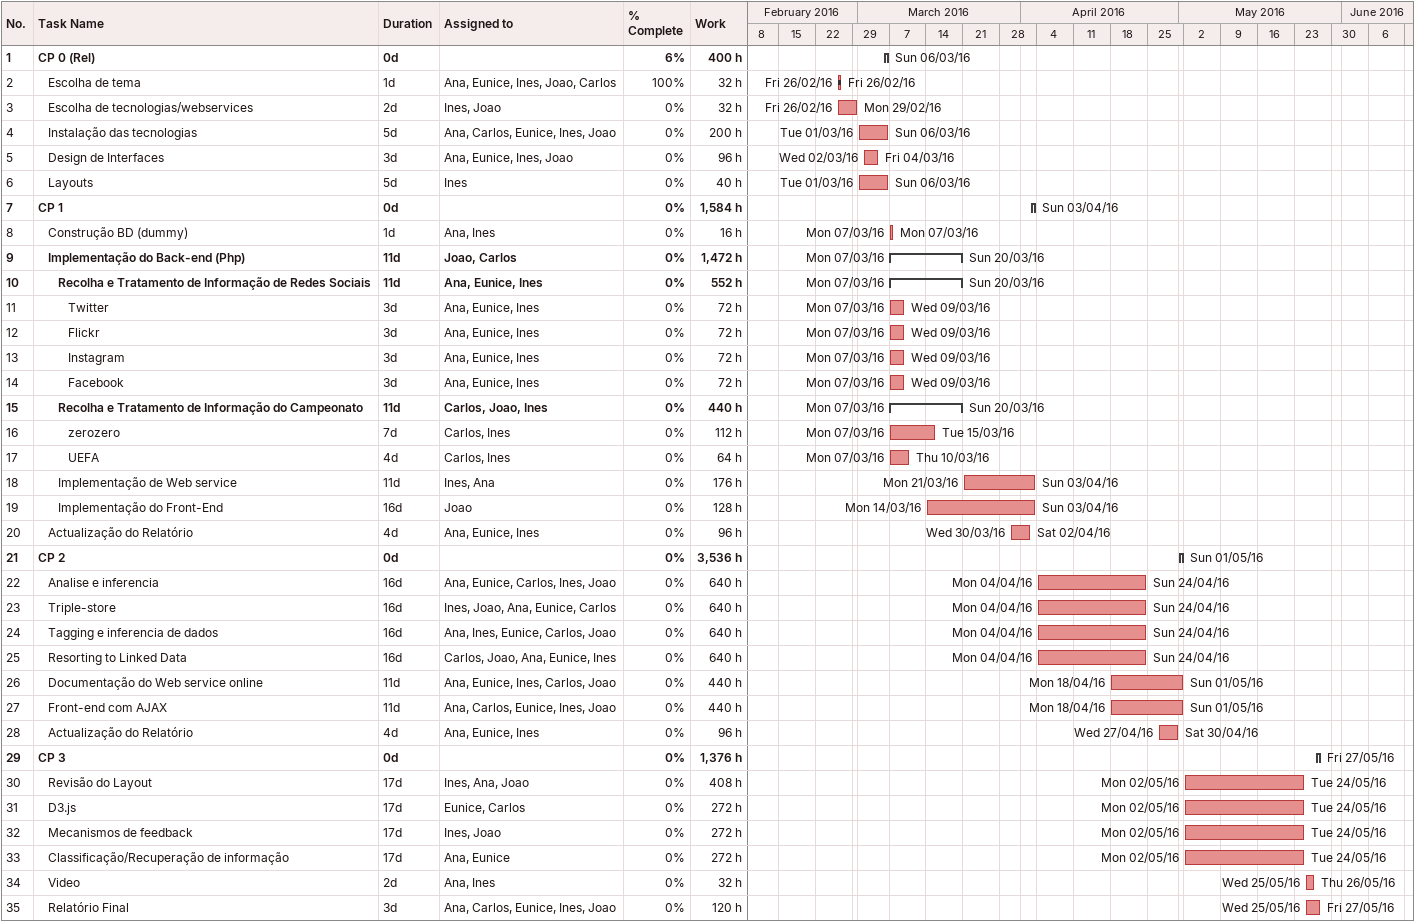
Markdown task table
| ID | Level | Task | Duration | Start | Finish | Resources | % complete | Work (h) |
|---|---|---|---|---|---|---|---|---|
| 1 | 1 | **CP 0 (Rel)** | 0d | 2016-03-06 | 2016-03-06 |  | 6 | 400 |
| 2 | 2 | Escolha de tema | 1d | 2016-02-26 | 2016-02-26 | Ana, Eunice, Ines, Joao, Carlos | 100 | 32 |
| 3 | 2 | Escolha de tecnologias/webservices | 2d | 2016-02-26 | 2016-02-29 | Ines, Joao | 0 | 32 |
| 4 | 2 | Instalação das tecnologias | 5d | 2016-03-01 | 2016-03-06 | Ana, Carlos, Eunice, Ines, Joao | 0 | 200 |
| 5 | 2 | Design de Interfaces | 3d | 2016-03-02 | 2016-03-04 | Ana, Eunice, Ines, Joao | 0 | 96 |
| 6 | 2 | Layouts | 5d | 2016-03-01 | 2016-03-06 | Ines | 0 | 40 |
| 7 | 1 | **CP 1** | 0d | 2016-04-03 | 2016-04-03 |  | 0 | 1584 |
| 8 | 2 | Construção BD (dummy) | 1d | 2016-03-07 | 2016-03-07 | Ana, Ines | 0 | 16 |
| 9 | 2 | **Implementação do Back-end (Php)** | 11d | 2016-03-07 | 2016-03-20 | Joao, Carlos | 0 | 1472 |
| 10 | 3 | **Recolha e Tratamento de Informação de Redes Sociais** | 11d | 2016-03-07 | 2016-03-20 | Ana, Eunice, Ines | 0 | 552 |
| 11 | 4 | Twitter | 3d | 2016-03-07 | 2016-03-09 | Ana, Eunice, Ines | 0 | 72 |
| 12 | 4 | Flickr | 3d | 2016-03-07 | 2016-03-09 | Ana, Eunice, Ines | 0 | 72 |
| 13 | 4 | Instagram | 3d | 2016-03-07 | 2016-03-09 | Ana, Eunice, Ines | 0 | 72 |
| 14 | 4 | Facebook | 3d | 2016-03-07 | 2016-03-09 | Ana, Eunice, Ines | 0 | 72 |
| 15 | 3 | **Recolha e Tratamento de Informação do Campeonato** | 11d | 2016-03-07 | 2016-03-20 | Carlos, Joao, Ines | 0 | 440 |
| 16 | 4 | zerozero | 7d | 2016-03-07 | 2016-03-15 | Carlos, Ines | 0 | 112 |
| 17 | 4 | UEFA | 4d | 2016-03-07 | 2016-03-10 | Carlos, Ines | 0 | 64 |
| 18 | 3 | Implementação de Web service | 11d | 2016-03-21 | 2016-04-03 | Ines, Ana | 0 | 176 |
| 19 | 3 | Implementação do Front-End | 16d | 2016-03-14 | 2016-04-03 | Joao | 0 | 128 |
| 20 | 2 | Actualização do Relatório | 4d | 2016-03-30 | 2016-04-02 | Ana, Eunice, Ines | 0 | 96 |
| 21 | 1 | **CP 2** | 0d | 2016-05-01 | 2016-05-01 |  | 0 | 3536 |
| 22 | 2 | Analise e inferencia | 16d | 2016-04-04 | 2016-04-24 | Ana, Eunice, Carlos, Ines, Joao | 0 | 640 |
| 23 | 2 | Triple-store | 16d | 2016-04-04 | 2016-04-24 | Ines, Joao, Ana, Eunice, Carlos | 0 | 640 |
| 24 | 2 | Tagging e inferencia de dados | 16d | 2016-04-04 | 2016-04-24 | Ana, Ines, Eunice, Carlos, Joao | 0 | 640 |
| 25 | 2 | Resorting to Linked Data | 16d | 2016-04-04 | 2016-04-24 | Carlos, Joao, Ana, Eunice, Ines | 0 | 640 |
| 26 | 2 | Documentação do Web service online | 11d | 2016-04-18 | 2016-05-01 | Ana, Eunice, Ines, Carlos, Joao | 0 | 440 |
| 27 | 2 | Front-end com AJAX | 11d | 2016-04-18 | 2016-05-01 | Ana, Carlos, Eunice, Ines, Joao | 0 | 440 |
| 28 | 2 | Actualização do Relatório | 4d | 2016-04-27 | 2016-04-30 | Ana, Eunice, Ines | 0 | 96 |
| 29 | 1 | **CP 3** | 0d | 2016-05-27 | 2016-05-27 |  | 0 | 1376 |
| 30 | 2 | Revisão do Layout | 17d | 2016-05-02 | 2016-05-24 | Ines, Ana, Joao | 0 | 408 |
| 31 | 2 | D3.js | 17d | 2016-05-02 | 2016-05-24 | Eunice, Carlos | 0 | 272 |
| 32 | 2 | Mecanismos de feedback | 17d | 2016-05-02 | 2016-05-24 | Ines, Joao | 0 | 272 |
| 33 | 2 | Classificação/Recuperação de informação | 17d | 2016-05-02 | 2016-05-24 | Ana, Eunice | 0 | 272 |
| 34 | 2 | Video | 2d | 2016-05-25 | 2016-05-26 | Ana, Ines | 0 | 32 |
| 35 | 2 | Relatório Final | 3d | 2016-05-25 | 2016-05-27 | Ana, Carlos, Eunice, Ines, Joao | 0 | 120 |
